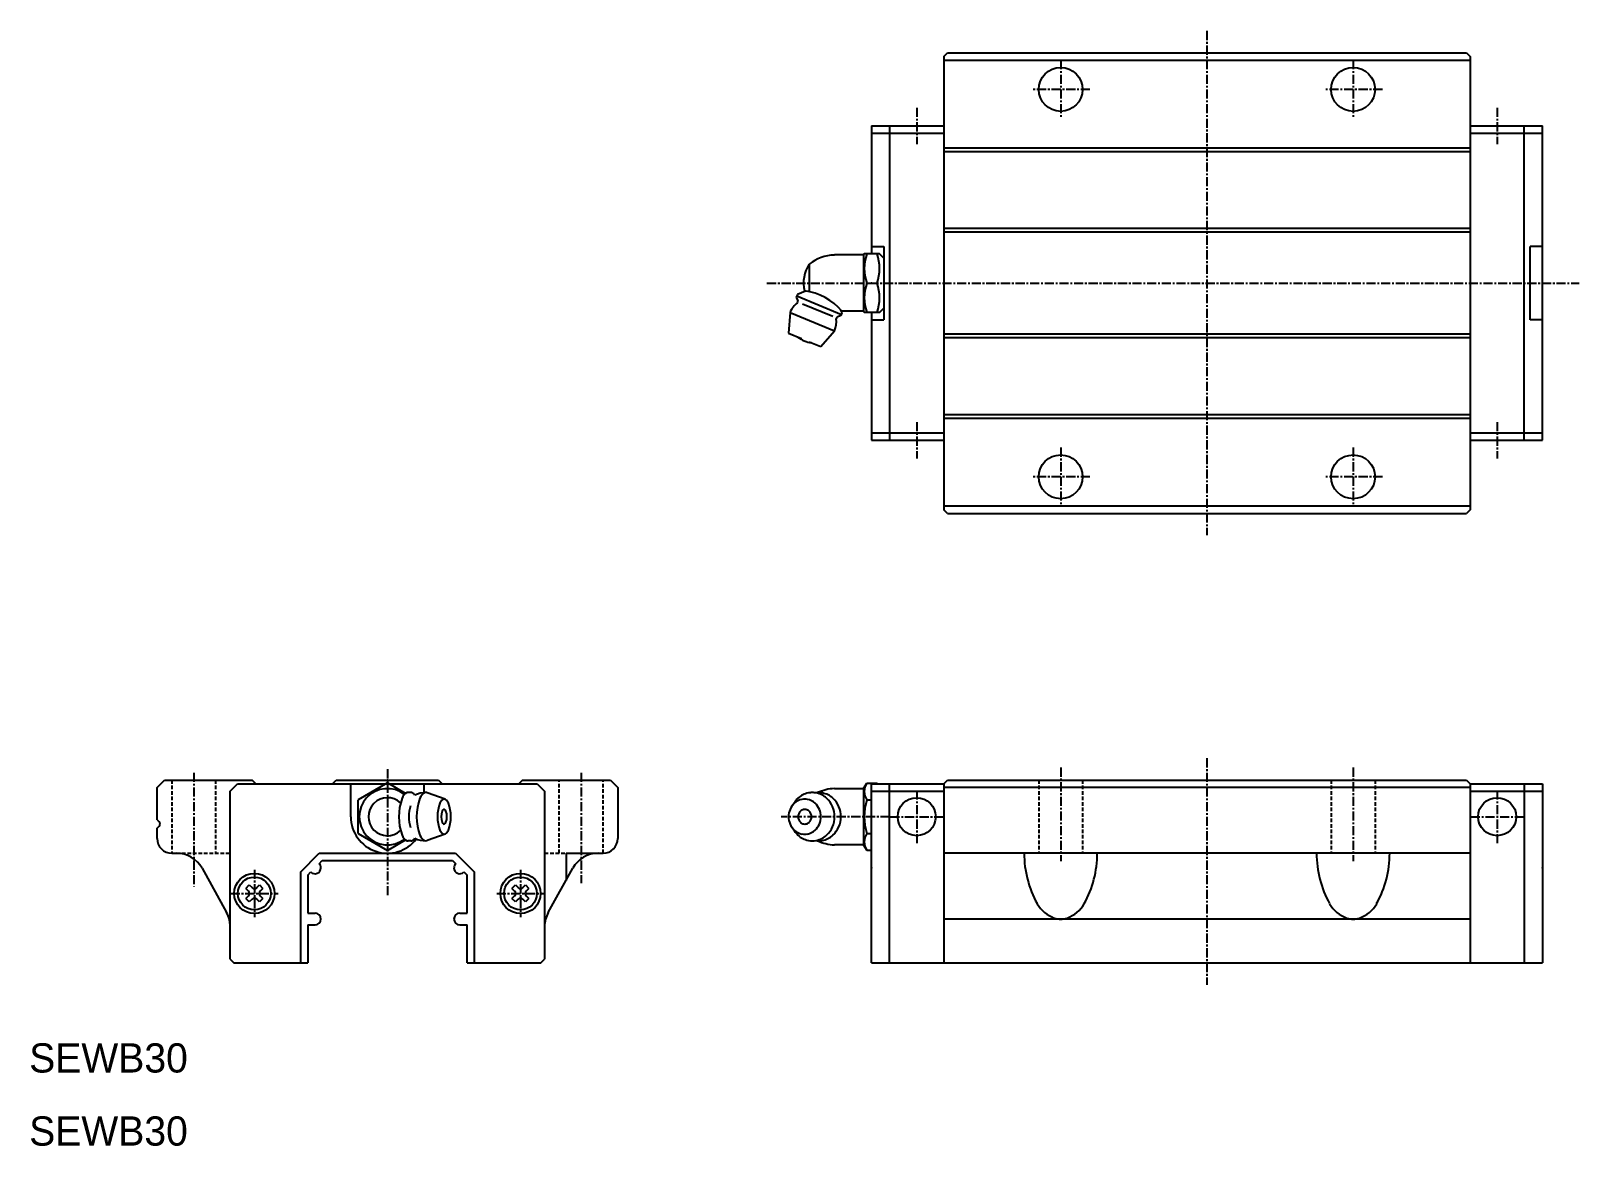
# Model space of a CAD drawing. Extents: x 10 to 222, y 10 to 162.
import ezdxf

# ---------------------------------------------------------------- set-up
doc = ezdxf.new("R2010")
doc.units = 0
doc.linetypes.add('CENTER', pattern=[2, 1.25, -0.25, 0.25, -0.25])
doc.linetypes.add('DASHED', pattern=[0.75, 0.5, -0.25])
doc.layers.get('0').update_dxf_attribs({"linetype": 'CONTINUOUS'})
doc.layers.add('CENTER', color=1, linetype='CENTER')

msp = doc.modelspace()

# ---------------------------------------------------------------- linework, layer by layer
at = {"color": 7, "linetype": 'CONTINUOUS'}
for p, q in [((135.1, 159), (135.6, 159.5)), ((135.1, 159), (135.1, 97)), ((135.6, 159.5), (206.6, 159.5)), ((206.6, 159.5), (207.1, 159)), ((207.1, 159), (207.1, 97)), ((135.1, 158.5), (207.1, 158.5)), ((125.2, 149.5), (125.2, 132)), ((125.2, 149.5), (135.1, 149.5)), ((125.2, 148.5), (135.1, 148.5)), ((127.7, 149.5), (127.7, 106.5)), ((207.1, 149.5), (217, 149.5)), ((207.1, 148.5), (217, 148.5)), ((214.5, 106.5), (214.5, 149.5)), ((217, 106.5), (217, 149.5)), ((135.1, 146.5), (207.1, 146.5)), ((135.1, 146), (207.1, 146)), ((135.1, 135.5), (207.1, 135.5)), ((135.1, 135), (207.1, 135)), ((124.14, 131.85), (120.14, 131.85)), ((124.23, 132), (124.14, 131.85)), ((124.14, 131.85), (124.14, 124.15)), ((126.32, 132), (124.23, 132)), ((125.2, 133), (126.9, 133)), ((126.9, 131.42), (126.32, 132)), ((126.9, 133), (126.9, 123)), ((217, 133), (215.3, 133)), ((215.3, 123), (215.3, 133)), ((116.7, 130.6), (116.7, 126.82)), ((124.58, 128), (125.98, 128)), ((115.08, 126.44), (114.93, 126.07)), ((114.93, 126.07), (115.14, 125.56)), ((115.01, 126.26), (121.1, 123.73)), ((116.2, 126.91), (115.08, 126.44)), ((115.79, 125.17), (119.94, 123.46)), ((114.07, 124), (113.87, 121.16)), ((114.07, 124), (120.17, 121.47)), ((121.03, 123.55), (120.52, 123.34)), ((121, 124.36), (121.18, 123.92)), ((121.18, 123.92), (121.03, 123.55)), ((124.14, 124.15), (121.18, 124.15)), ((124.14, 124.15), (124.23, 124)), ((126.32, 124), (124.23, 124)), ((125.2, 124), (125.2, 106.5)), ((125.2, 123), (126.9, 123)), ((126.32, 124), (126.9, 124.58)), ((217, 123), (215.3, 123)), ((113.87, 121.16), (115.62, 120.43)), ((118.3, 119.32), (120.17, 121.47)), ((207.1, 121), (135.1, 121)), ((116.7, 119.98), (118.3, 119.32)), ((207.1, 120.5), (135.1, 120.5)), ((207.1, 110), (135.1, 110)), ((207.1, 109.5), (135.1, 109.5)), ((125.2, 107.5), (135.1, 107.5)), ((125.2, 106.5), (135.1, 106.5)), ((207.1, 107.5), (217, 107.5)), ((207.1, 106.5), (217, 106.5)), ((207.1, 97.5), (135.1, 97.5)), ((135.6, 96.5), (135.1, 97)), ((135.6, 96.5), (206.6, 96.5)), ((207.1, 97), (206.6, 96.5)), ((27.5, 59), (28.5, 60)), ((28.5, 60), (40.5, 60)), ((37.5, 58.5), (38.5, 59.5)), ((38.5, 59.5), (79.5, 59.5)), ((41, 59.5), (40.5, 60)), ((51.5, 59.5), (52, 60)), ((52, 60), (66, 60)), ((54, 55), (54, 59.5)), ((59, 59.62), (55, 57.31)), ((61.49, 58.18), (59, 59.62)), ((64, 59.5), (64, 58.29)), ((66, 60), (66.5, 59.5)), ((66, 60), (66, 60)), ((77.5, 60), (77, 59.5)), ((77.5, 60), (89.5, 60)), ((79.5, 59.5), (80.5, 58.5)), ((89.5, 60), (90.5, 59)), ((124.14, 58.85), (124.58, 59.6)), ((124.58, 59.6), (125.98, 59.6)), ((125.2, 59.5), (135.1, 59.5)), ((125.2, 35), (125.2, 59.5)), ((126.03, 59.5), (125.98, 59.6)), ((127.7, 35), (127.7, 59.5)), ((135.1, 59.5), (135.6, 60)), ((135.1, 59.5), (135.1, 35)), ((135.6, 60), (206.6, 60)), ((206.6, 60), (207.1, 59.5)), ((207.1, 59.5), (217, 59.5)), ((207.1, 59.5), (207.1, 35)), ((214.5, 59.5), (214.5, 35)), ((217, 59.5), (217, 35)), ((27.5, 54.57), (27.5, 59)), ((37.5, 35.5), (37.5, 58.5)), ((55, 55), (55, 57.31)), ((62.19, 58.3), (61.82, 58.3)), ((66.89, 57.38), (64.44, 58.27)), ((80.5, 58.5), (80.5, 35.5)), ((90.5, 59), (90.5, 52)), ((120.14, 58.85), (124.14, 58.85)), ((124.14, 58.85), (124.14, 51.15)), ((124.58, 57.3), (125.2, 57.3)), ((125.2, 58.5), (135.1, 58.5)), ((207.1, 59), (135.1, 59)), ((207.1, 58.5), (217, 58.5)), ((114.3, 56.42), (114.67, 56.96)), ((27.5, 54.57), (27.78, 54.28)), ((27.5, 53.43), (27.78, 53.72)), ((27.5, 52), (27.5, 53.43)), ((55, 52.69), (55, 55)), ((114.67, 53.04), (114.3, 53.58)), ((114.67, 53.04), (114.68, 53.02)), ((55, 52.69), (59, 50.38)), ((59, 50.38), (61.49, 51.82)), ((62.19, 51.7), (61.82, 51.7)), ((66.89, 52.62), (64.44, 51.73)), ((124.14, 51.15), (120.14, 51.15)), ((124.58, 50.4), (124.14, 51.15)), ((124.58, 52.7), (125.2, 52.7)), ((29.5, 50), (30.15, 50)), ((47.1, 47.42), (49.68, 50)), ((49.66, 48.57), (50.09, 49)), ((49.68, 50), (68.32, 50)), ((50.09, 49), (67.91, 49)), ((67.91, 49), (68.34, 48.57)), ((68.32, 50), (70.9, 47.42)), ((83.43, 50), (88.5, 50)), ((83.43, 50), (83.43, 46.27)), ((124.58, 50.4), (125.2, 50.4)), ((207.1, 50), (135.1, 50)), ((33.64, 47.94), (37, 41.91)), ((47.1, 47.42), (47.1, 35)), ((48.1, 47.01), (48.53, 47.44)), ((48.1, 47.01), (48.1, 41.8)), ((69.47, 47.44), (69.9, 47.01)), ((69.9, 41.8), (69.9, 47.01)), ((70.9, 35), (70.9, 47.42)), ((81, 41.91), (84.36, 47.94)), ((39.64, 45.19), (40.11, 45.66)), ((39.64, 45.19), (40, 44.82)), ((40.11, 45.66), (40.48, 45.3)), ((41.12, 45.3), (41.49, 45.66)), ((41.49, 45.66), (41.96, 45.19)), ((41.6, 44.82), (41.96, 45.19)), ((76.04, 45.19), (76.51, 45.66)), ((76.04, 45.19), (76.4, 44.82)), ((76.51, 45.66), (76.88, 45.3)), ((77.52, 45.3), (77.89, 45.66)), ((77.89, 45.66), (78.36, 45.19)), ((78, 44.82), (78.36, 45.19)), ((40, 44.18), (39.64, 43.81)), ((40.11, 43.34), (39.64, 43.81)), ((40.48, 43.7), (40.11, 43.34)), ((41.49, 43.34), (41.12, 43.7)), ((41.96, 43.81), (41.49, 43.34)), ((41.96, 43.81), (41.6, 44.18)), ((76.4, 44.18), (76.04, 43.81)), ((76.51, 43.34), (76.04, 43.81)), ((76.88, 43.7), (76.51, 43.34)), ((77.89, 43.34), (77.52, 43.7)), ((78.36, 43.81), (77.89, 43.34)), ((78.36, 43.81), (78, 44.18)), ((48.1, 41.8), (49.1, 41.8)), ((68.9, 41.8), (69.9, 41.8)), ((207.1, 41), (135.1, 41)), ((48.1, 40.2), (48.1, 35)), ((48.1, 40.2), (49.1, 40.2)), ((68.9, 40.2), (69.9, 40.2)), ((69.9, 35), (69.9, 40.2)), ((37.5, 35.5), (38, 35)), ((38, 35), (48.1, 35)), ((69.9, 35), (80, 35)), ((80, 35), (80.5, 35.5)), ((125.2, 35), (217, 35))]:
    msp.add_line(p, q, dxfattribs=at)
at = {"color": 3, "linetype": 'DASHED'}
for p, q in [((29.5, 60), (29.5, 50)), ((35.5, 60), (35.5, 50)), ((82.5, 50), (82.5, 60)), ((88.5, 50), (88.5, 60)), ((148.1, 60), (148.1, 50)), ((154.1, 60), (154.1, 50)), ((188.1, 60), (188.1, 50)), ((194.1, 60), (194.1, 50)), ((30.15, 50), (37.5, 50)), ((80.5, 50), (83.43, 50))]:
    msp.add_line(p, q, dxfattribs=at)
at = {"color": 7, "linetype": 'CONTINUOUS'}
for centre, radius in [((151.1, 154.5), 3), ((191.1, 154.5), 3), ((151.1, 101.5), 3), ((191.1, 101.5), 3), ((131.4, 55), 2.6), ((210.8, 55), 2.6), ((40.8, 44.5), 2.75), ((40.8, 44.5), 2.25), ((77.2, 44.5), 2.75), ((77.2, 44.5), 2.25)]:
    msp.add_circle(centre, radius, dxfattribs=at)
for centre, radius, start, end in [((120.37, 125.85), 6, 92.1789, 127.7261), ((130.18, 130), 5.95, 160.3465, 199.6535), ((120.38, 130), 5.95, 340.3465, 19.6535), ((120.62, 128), 4.7, 146.4138, 193.1788), ((130.18, 126), 5.95, 160.3465, 199.6535), ((120.38, 126), 5.95, 340.3465, 19.6535), ((117.12, 122.73), 3.3, 128.1639, 157.4998), ((114.96, 125.49), 0.2, 308.1641, 22.5004), ((115.07, 118.99), 8, 40.1892, 83.034), ((117.12, 122.73), 3.3, 337.5, 6.836), ((120.59, 123.15), 0.2, 112.4996, 186.8355), ((117.25, 123.05), 3.2, 229.29, 265.71), ((126.31, 58.45), 2.08, 146.4718, 213.5286), ((59, 55), 3.85, 52.5077, 307.4921), ((59, 55), 2.6, 46.6213, 313.3788), ((67.87, 55), 7.31, 159.7619, 200.2379), ((62.32, 57.05), 1.4, 121.1003, 160.1439), ((61.82, 57.8), 0.505, 90.9032, 115.752), ((62.19, 57.8), 0.505, 64.248, 90.9029), ((61.69, 57.05), 1.4, 39.4278, 58.8997), ((64.27, 55), 3.3, 90, 117.0545), ((70.31, 55), 7.31, 159.7619, 200.2379), ((64.77, 57.05), 1.4, 121.1003, 160.1439), ((64.27, 57.8), 0.505, 68.6875, 115.752), ((67.13, 56.49), 1.02, 121.0514, 160.104), ((66.76, 57.03), 0.368, 64.287, 115.7129), ((66.4, 56.49), 1.02, 19.896, 58.9485), ((116.11, 55.26), 2.15, 101.0363, 132.5263), ((117.55, 55), 3.48, 133.3861, 145.8068), ((117.15, 55.35), 2.95, 101.0363, 132.5263), ((116.09, 55.35), 2.05, 79.1808, 100.8192), ((116.06, 55.26), 2.15, 47.4737, 78.9636), ((117.12, 55.48), 2.82, 90, 100.8192), ((117.12, 55.48), 2.82, 79.1807, 90), ((117.98, 55.48), 2.82, 90.0202, 98.7858), ((117.08, 55.35), 2.95, 47.4736, 78.9636), ((120.37, 52.85), 6, 92.1777, 114.8938), ((117.98, 55.48), 2.82, 79.062, 90.0202), ((117.94, 55.35), 2.95, 47.3549, 78.8449), ((116.69, 55), 3.48, 313.3861, 46.6139), ((117.55, 55), 3.48, 313.2674, 46.4951), ((132.04, 55), 7.81, 162.8691, 197.1308), ((67.24, 55), 5.31, 163.6264, 196.3729), ((71.15, 55), 5.31, 159.7307, 200.2693), ((68.59, 55), 2.22, 159.7738, 200.2262), ((66.91, 55.62), 0.423, 121.1185, 160.1588), ((66.76, 55.85), 0.153, 64.2337, 115.7663), ((66.61, 55.62), 0.423, 19.8412, 58.8814), ((64.93, 55), 2.22, 339.7738, 20.2262), ((62.37, 55), 5.31, 339.7307, 20.2693), ((116.4, 55), 2.53, 133.386, 226.6139), ((116.22, 55), 1.05, 133.386, 226.6139), ((116.1, 55.11), 0.895, 101.0363, 132.5263), ((116.09, 55.15), 0.855, 79.1807, 100.8192), ((116.07, 55.11), 0.895, 47.4737, 78.9636), ((115.96, 55), 1.05, 313.386, 46.6139), ((115.77, 55), 2.53, 313.386, 46.6139), ((27.5, 54), 0.4, 0, 45.0002), ((27.5, 54), 0.4, 314.9998, 0), ((59, 55), 5, 180, 322.6126), ((67.13, 53.51), 1.02, 199.896, 238.9485), ((66.91, 54.38), 0.423, 199.8412, 238.8814), ((66.76, 54.15), 0.153, 244.2337, 295.7663), ((66.61, 54.38), 0.423, 301.1185, 340.1588), ((66.4, 53.51), 1.02, 301.0514, 340.104), ((116.11, 54.74), 2.15, 227.4737, 258.9637), ((117.55, 55), 3.48, 214.6529, 226.6139), ((116.1, 54.89), 0.895, 227.4737, 258.9637), ((116.09, 54.85), 0.855, 259.1808, 280.8192), ((116.07, 54.89), 0.895, 281.0363, 312.5263), ((116.06, 54.74), 2.15, 281.0363, 312.5263), ((29.5, 52), 2, 180, 270), ((62.32, 52.95), 1.4, 199.8561, 238.8996), ((61.82, 52.2), 0.505, 244.2479, 270.3932), ((62.19, 52.2), 0.505, 270.3929, 295.752), ((61.69, 52.95), 1.4, 301.1003, 320.5701), ((64.27, 55), 3.3, 242.9455, 270), ((64.77, 52.95), 1.4, 199.8561, 238.8996), ((64.27, 52.2), 0.505, 244.2479, 289.9356), ((66.76, 52.97), 0.368, 244.287, 295.7129), ((88.5, 52), 2, 270, 0), ((117.15, 54.65), 2.95, 227.4736, 258.9636), ((116.09, 54.65), 2.05, 259.1808, 280.8192), ((117.12, 54.52), 2.82, 259.1808, 280.8192), ((117.98, 54.52), 2.82, 261.2578, 280.7005), ((117.08, 54.65), 2.95, 281.0363, 312.5263), ((120.37, 57.15), 6, 245.1062, 267.8223), ((117.94, 54.65), 2.95, 280.9176, 312.4077), ((126.31, 51.55), 2.08, 146.4713, 213.5276), ((30.15, 46), 4, 29.0545, 89.9998), ((87.85, 46), 4, 90.0001, 150.9455), ((160.3, 50), 14.2, 179.9999, 209.0475), ((141.9, 50), 14.2, 330.9525, 360), ((200.3, 50), 14.2, 180, 209.0475), ((181.9, 50), 14.2, 330.9526, 0), ((49.1, 48), 0.8, 224.7076, 0), ((49.1, 48), 0.8, 0, 45.2923), ((68.9, 48), 0.8, 134.7077, 180), ((68.9, 48), 0.8, 180, 315.2924), ((39.69, 44.5), 0.45, 314.9998, 45.0002), ((40.8, 45.61), 0.45, 225.0002, 314.9998), ((41.91, 44.5), 0.45, 134.9998, 225.0002), ((76.09, 44.5), 0.45, 314.9998, 45.0002), ((77.2, 45.61), 0.45, 225.0002, 314.9998), ((78.31, 44.5), 0.45, 134.9998, 225.0002), ((40.8, 43.39), 0.45, 45.0002, 134.9998), ((77.2, 43.39), 0.45, 45.0002, 134.9998), ((151.86, 45.46), 4.63, 210.6579, 249.3249), ((150.34, 45.46), 4.63, 290.675, 329.342), ((191.86, 45.46), 4.63, 210.6579, 249.3249), ((190.34, 45.46), 4.63, 290.675, 329.3421), ((33.5, 39.96), 4, 0, 29.0546), ((49.1, 41), 0.8, 0, 90), ((49.1, 41), 0.8, 270, 0), ((68.9, 41), 0.8, 90, 180), ((68.9, 41), 0.8, 180, 270), ((84.5, 39.96), 4, 150.9454, 180), ((151.1, 43.82), 2.83, 252.1011, 270), ((151.1, 43.82), 2.83, 270, 287.8988), ((191.1, 43.82), 2.83, 252.1013, 270), ((191.1, 43.82), 2.83, 270, 287.8989)]:
    msp.add_arc(centre, radius, start, end, dxfattribs=at)
for p in [(125.2, 128), (217, 128), (59, 60), (125.2, 48), (217, 48)]:
    msp.add_point(p, dxfattribs=at)
at = {"layer": 'CENTER', "color": 1, "linetype": 'CENTER'}
for p, q in [((171.1, 162.5), (171.1, 93.5)), ((151.1, 158.5), (151.1, 150.5)), ((191.1, 158.5), (191.1, 150.5)), ((155.1, 154.5), (147.1, 154.5)), ((195.1, 154.5), (187.1, 154.5)), ((131.4, 152), (131.4, 147)), ((210.8, 152), (210.8, 147)), ((110.92, 128), (222, 128)), ((131.4, 109), (131.4, 104)), ((210.8, 109), (210.8, 104)), ((151.1, 105.5), (151.1, 97.5)), ((191.1, 105.5), (191.1, 97.5)), ((155.1, 101.5), (147.1, 101.5)), ((195.1, 101.5), (187.1, 101.5)), ((59, 61.5), (59, 44)), ((151.1, 61.72), (151.1, 48.91)), ((171.1, 63), (171.1, 32)), ((191.1, 61.72), (191.1, 48.91)), ((32.5, 61), (32.5, 45.45)), ((85.5, 61), (85.5, 45.93)), ((131.4, 58.6), (131.4, 51.4)), ((210.8, 58.6), (210.8, 51.4)), ((127.7, 55), (112.87, 55)), ((127.8, 55), (135, 55)), ((207.2, 55), (214.4, 55)), ((40.8, 47.75), (40.8, 41.25)), ((77.2, 47.75), (77.2, 41.25)), ((37.55, 44.5), (44.05, 44.5)), ((73.95, 44.5), (80.45, 44.5))]:
    msp.add_line(p, q, dxfattribs=at)

# ---------------------------------------------------------------- texts
at = {"color": 7, "linetype": 'CONTINUOUS'}
for p in [(10, 20), (10, 10)]:
    msp.add_text('SEWB30', height=4, dxfattribs=at).set_placement(p)

doc.saveas('drawing.dxf')
